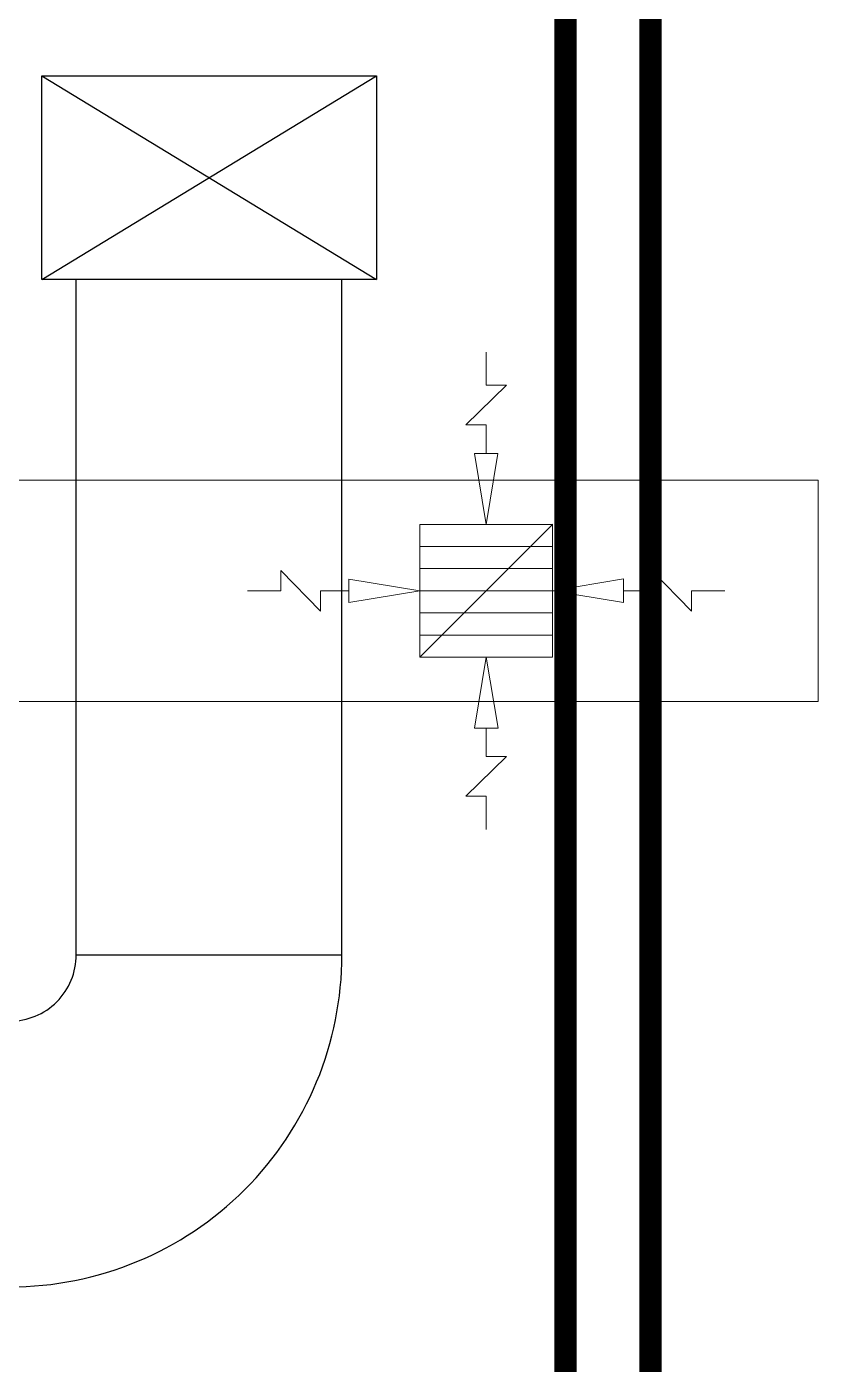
# Model space of a CAD drawing. Header units: millimetres. Extents: x -330573 to 5697, y 22061 to 198972.
# Drawn here: x -75384 to -74490, y 194787 to 196297 of the extents above; entities that cross this region are included whole.
import ezdxf

# ---------------------------------------------------------------- set-up
doc = ezdxf.new("R2010")
doc.units = ezdxf.units.MM
for name, color, linetype, lineweight in [('VL-AC-EA_TOILET', 1, 'Continuous', 18), ('VL-AC-EAT', 141, 'Continuous', 18), ('VL-AC-FA', 3, 'Continuous', 18), ('VL-AC-VRF PIPE', 152, 'Continuous', 30)]:
    doc.layers.add(name, color=color, linetype=linetype, lineweight=lineweight)

# ---------------------------------------------------------------- blocks, each defined once
blk = doc.blocks.new('TOI-EX-GRILL')
at = {"linetype": 'Continuous'}
for p, q in [((-0.533, 6.2), (0.533, 6.2)), ((-3, 2), (3, 2)), ((-3, 1), (3, 1)), ((-6.2, -0.533), (-6.2, 0.533)), ((-3, 0), (3, 0)), ((6.2, 0.533), (6.2, -0.533)), ((-3, -1), (3, -1)), ((-3, -2), (3, -2)), ((0.533, -6.2), (-0.533, -6.2))]:
    blk.add_line(p, q, dxfattribs=at)
for points in [[(0, 6.2), (0, 7.49), (-0.92, 7.49), (0.92, 9.28), (0, 9.28), (0, 10.777)], [(-0.533, 6.2), (0, 3), (0.533, 6.2)], [(-6.2, 0), (-7.49, 0), (-7.49, -0.92), (-9.28, 0.92), (-9.28, 0), (-10.777, 0)], [(6.2, 0), (7.49, 0), (7.49, 0.92), (9.28, -0.92), (9.28, 0), (10.777, 0)], [(-6.2, -0.533), (-3, 0), (-6.2, 0.533)], [(6.2, 0.533), (3, 0), (6.2, -0.533)], [(0.533, -6.2), (0, -3), (-0.533, -6.2)], [(0, -6.2), (0, -7.49), (0.92, -7.49), (-0.92, -9.28), (0, -9.28), (0, -10.777)]]:
    blk.add_lwpolyline(points, dxfattribs=at)
blk.add_lwpolyline([(-3, -3), (3, -3), (3, 3), (-3, 3)], close=True, dxfattribs=at)

msp = doc.modelspace()

# ---------------------------------------------------------------- linework, layer by layer
at = {"layer": 'VL-AC-EA_TOILET'}
for points in [[(-74490.3, 195785.4), (-76824.6, 195785.4, 0.198912), (-77107.4, 195668.2), (-77614.6, 195161, -0.198912), (-77720.6, 195117.1), (-79667.2, 195117.1)], [(-74490.3, 195535.4), (-76824.6, 195535.4, 0.198912), (-76930.6, 195491.5), (-77437.8, 194984.3, -0.198912), (-77720.6, 194867.1), (-79667.2, 194867.1)]]:
    msp.add_lwpolyline(points, format="xyb", dxfattribs=at)
for points in [[(-74490.3, 195785.4), (-74490.3, 195535.4)], [(-74790.3, 195735.3), (-74940.3, 195585.3)]]:
    msp.add_lwpolyline(points, dxfattribs=at)
msp.add_lwpolyline([(-74940.3, 195735.3), (-74790.3, 195735.3), (-74790.3, 195585.4), (-74940.3, 195585.4)], close=True, dxfattribs=at)
at = {"layer": 'VL-AC-FA', "lineweight": 30}
for p, q in [((-75367.2, 196241.9, 0), (-74989.2, 196011.9, 0)), ((-75367.2, 196011.9), (-74989.2, 196241.9))]:
    msp.add_line(p, q, dxfattribs=at)
at = {"layer": 'VL-AC-FA', "linetype": 'ByBlock', "lineweight": 30}
for points in [[(-75367.2, 196011.9), (-75367.2, 196241.9), (-74989.2, 196241.9), (-74989.2, 196011.9), (-75367.2, 196011.9)], [(-75328.2, 195249.4), (-75028.2, 195249.4)]]:
    msp.add_lwpolyline(points, dxfattribs=at)
for points in [[(-75564.3, 195174.4), (-75403.2, 195174.4, 0.414251), (-75328.2, 195249.4), (-75328.3, 196011.8)], [(-75564.3, 194874.4), (-75403.2, 194874.4, 0.414251), (-75028.2, 195249.4), (-75028.3, 196011.8)]]:
    msp.add_lwpolyline(points, format="xyb", dxfattribs=at)
at = {"layer": 'VL-AC-VRF PIPE', "const_width": 25}
for points in [[(-77231, 180586.2), (-77404.1, 180586.2), (-77404.1, 181046.3), (-74775.8, 181046.3), (-74775.8, 196647.7), (-78105.3, 196647.7), (-78105.3, 197097.5), (-78653.7, 197097.5)], [(-75553.2, 168889.9), (-75553.2, 168580.4), (-74679.8, 168580.4), (-74679.8, 197070.6), (-76142.9, 197070.6)]]:
    msp.add_lwpolyline(points, dxfattribs=at)

# ---------------------------------------------------------------- block references
at = {"layer": 'VL-AC-EAT', "xscale": 24.99994999889166, "yscale": 24.99994999889166, "zscale": 24.99994999889166, "rotation": 0.01614862975568758}
msp.add_blockref('TOI-EX-GRILL', (-74865.3, 195660.4), dxfattribs=at)

doc.saveas('drawing.dxf')
